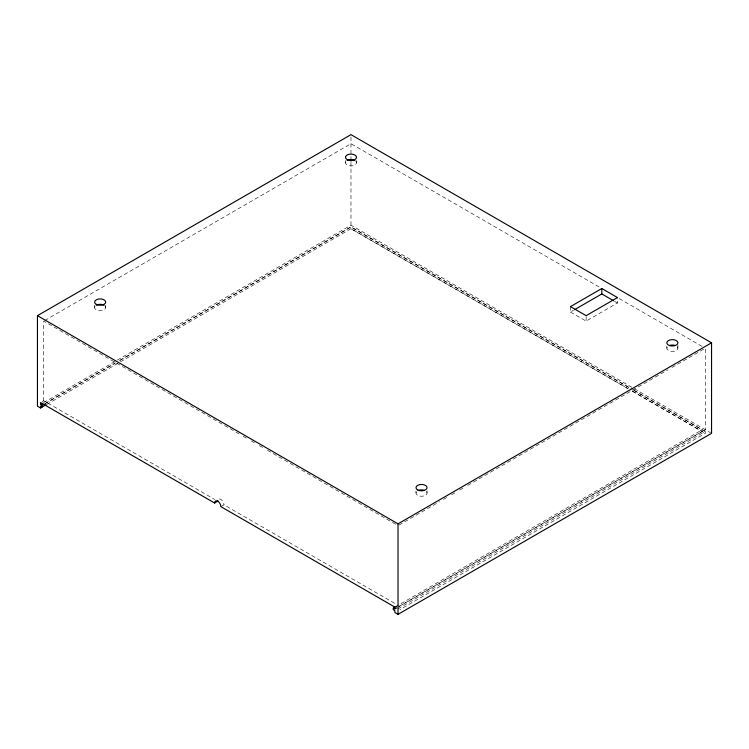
<?xml version="1.0" encoding="UTF-8"?>
<svg xmlns="http://www.w3.org/2000/svg" width="749" height="749" viewBox="0 0 749 749"><rect width="100%" height="100%" fill="white"/><g stroke="black" fill="none" stroke-linecap="round" stroke-linejoin="round"><path stroke-width="0.56" stroke-dasharray="3.75 2.81" d="M44.734 320.516L350.981 143.705L600.005 287.476M42.15 401.651L43.723 400.752L214.701 499.461M43.517 402.672L116.413 360.681M117.35 360.044L350.981 225.159L710.539 432.744M44.631 403.758L115.402 362.891M119.447 360.559L350.981 226.881L632.399 389.349M45.193 403.608L115.056 363.274M120.121 360.353L350.981 227.059L630.293 388.319M46.653 404.488L350.981 228.688L628.271 388.778M220.871 506.642L224.007 504.835L397.007 604.715M570.457 306.622L570.457 312.052L573.491 310.292M570.457 312.052L586.139 321.096L617.485 302.999L617.485 297.568M399.03 525.068L439.457 501.727M443.502 499.386L447.537 497.055M451.581 494.724L455.626 492.383M459.671 490.052L463.715 487.721M467.76 485.38L667.883 369.847M671.928 367.506L705.277 348.248L705.277 429.804L397.916 607.261M395.659 606.653L397.232 605.754M395.341 606.933L702.141 429.804L702.141 431.433L394.32 609.152M394.882 609.012L396.904 607.842M397.916 608.89L705.277 431.433L705.277 433.334L399.938 609.62M619.236 298.579L702.244 346.497M614.554 301.304L617.485 302.999M633.411 389.939L705.277 431.433M634.337 390.66L702.141 429.804M632.315 391.118L702.141 431.433M627.334 388.328L350.981 228.782L350.981 226.881M632.399 391.25L705.277 433.334M239.09 433.896L43.723 321.096L43.723 400.752M243.135 436.227L247.189 438.568M251.233 440.908L255.287 443.249M259.332 445.58L263.386 447.921M267.43 450.261L397.007 525.068M677.901 344.989L677.901 348.248M666.816 346.075L666.816 348.248M586.139 316.752L586.139 321.096M427.07 490.895L427.07 493.067M415.985 490.895L415.985 493.067M356.524 160.539L356.524 162.711M350.981 136.973L350.981 157.861M350.981 162.346L350.981 225.252M345.439 160.539L345.439 162.711M105.703 305.349L105.703 307.521M94.617 305.349L94.617 307.521M104.954 305.92A5.543 3.202 0 0 1 100.16 310.723A5.543 3.202 0 0 1 95.357 305.92M219.298 498.984A4.438 2.556 60 0 1 224.007 504.835M677.162 346.656A5.543 3.202 0 0 1 672.359 351.45A5.543 3.202 0 0 1 667.556 346.656M355.784 161.11A5.543 3.202 0 0 1 351.712 165.885A5.543 3.202 0 0 1 345.635 161.878M426.331 491.466A5.543 3.202 0 0 1 421.528 496.269A5.543 3.202 0 0 1 416.734 491.466"/><path stroke-width="1.12" d="M46.204 404.657L40.586 407.99L37.45 406.183L37.45 315.666L350.981 134.651L711.55 342.817L711.55 433.334L398.019 614.349L394.882 612.542L394.882 610.641L393.309 609.733L393.309 608.104L395.341 606.933M217.837 500.341A4.438 2.556 60 0 0 217.734 501.212L214.598 503.019L40.586 402.559L40.586 404.46L42.609 403.29M40.586 404.46L42.15 405.368L44.182 404.198M601.812 288.515L570.457 306.622L586.139 315.666L617.485 297.568L601.812 288.515L601.812 293.945L574.502 309.712M37.45 315.666L398.019 523.841L711.55 342.817M601.812 293.945L613.571 300.733M393.309 608.104L394.882 609.012L394.882 607.111L220.871 506.642A4.438 2.556 60 0 0 217.734 501.212A4.438 2.556 60 0 0 214.598 503.019M398.019 523.841L398.019 614.349M350.981 158.844L350.981 161.175M42.15 405.368L42.15 406.997L40.586 406.089L40.586 407.99M96.237 305.264A5.543 3.202 0 0 1 104.074 305.264M669.587 345.476A5.543 3.202 0 0 1 675.13 345.476M347.068 160.445A5.543 3.202 0 0 1 354.904 160.445M418.757 490.295A5.543 3.202 0 0 1 424.299 490.295M669.587 345.589A5.543 3.202 0 0 0 677.901 342.817A5.543 3.202 0 0 0 669.587 340.046A5.543 3.202 0 0 0 669.587 345.589M348.21 160.052A5.543 3.202 0 0 0 356.524 157.281A5.543 3.202 0 0 0 348.21 154.509A5.543 3.202 0 0 0 348.21 160.052M417.614 489.902A5.543 3.202 0 0 0 426.883 488.46A5.543 3.202 0 0 0 420.095 484.547A5.543 3.202 0 0 0 417.614 489.902M96.237 304.356A5.543 3.202 0 0 0 105.506 302.924A5.543 3.202 0 0 0 98.718 299.001A5.543 3.202 0 0 0 96.237 304.356"/></g></svg>
